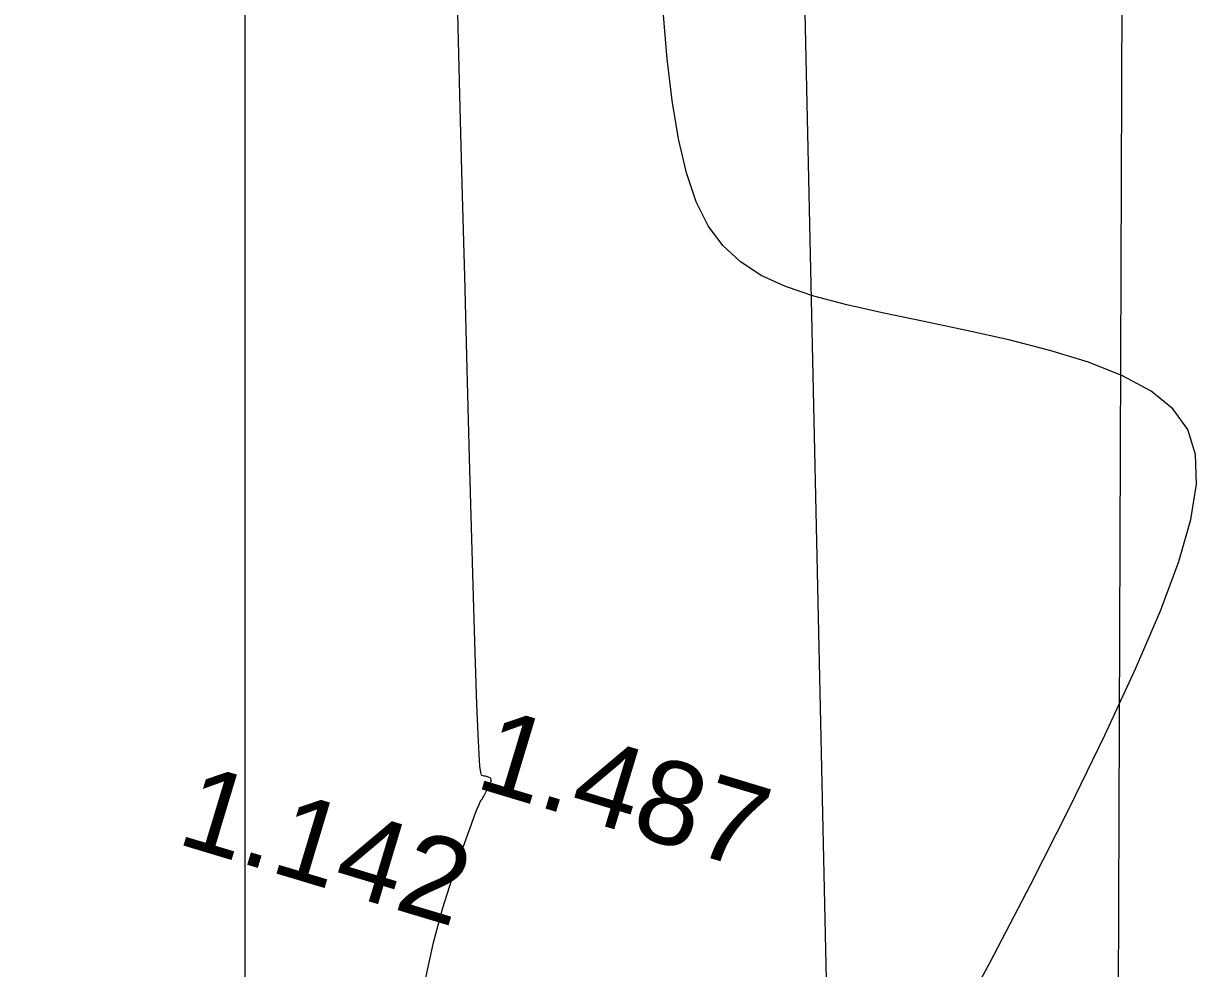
# Model space of a CAD drawing. Header units: millimetres. Extents: x -24439 to 198341, y -52871 to 149926.
# Drawn here: x 139185 to 147622, y 6246 to 13045 of the extents above; entities that cross this region are included whole.
import ezdxf

# ---------------------------------------------------------------- set-up
doc = ezdxf.new("R2010")
doc.units = ezdxf.units.MM
doc.linetypes.add('NET VAN', pattern=[1.06, 0.53, -0.53])
for name, color, linetype, lineweight in [('A-DETL-GENF-2', 9, 'NET VAN', 9), ('A-FLOR', 192, 'Continuous', 9), ('G-IMPT-1', 9, 'Continuous', 9), ('G-IMPT-6', 7, 'Continuous', 9)]:
    doc.layers.add(name, color=color, linetype=linetype, lineweight=lineweight)
doc.styles.add('Arial_1', font='arial_0.ttf', dxfattribs={"height": 600})

# ---------------------------------------------------------------- blocks, each defined once
blk = doc.blocks.new('NCV_TKCS_251209_TONG THE HIEN TRANG SAN DUONG - NCV_TKCS_HIEN TRANG_251209a_dwg-1612995-TKCS_MB ĐỊNH VỊ CAO ĐỘ THIẾT KẾ')
at = {"layer": 'G-IMPT-1', "flags": 128}
for points in [[(563602851.8, 1145093282.1), (563604167, 1145089083), (563606454, 1145082119), (563614466, 1145054358), (563616073, 1145049661), (563620134, 1145037512), (563624300, 1145023443), (563630510, 1145001852), (563634991, 1144986784), (563635712.5, 1144984469.9)], [(563631803.8, 1144993223.8), (563631929.8, 1144993836), (563632048.7, 1144994457.3), (563632156.6, 1144995066.6), (563632249.3, 1144995642.4), (563632322.9, 1144996163.4), (563632373.5, 1144996612.8), (563632398.3, 1144996991.8), (563632394.6, 1144997306.2), (563632359.6, 1144997561.6), (563632290.8, 1144997763.9), (563632185.5, 1144997918.6), (563632041, 1144998031.5), (563631854.6, 1144998108.4), (563631625.7, 1144998154.9), (563631361.8, 1144998176.4), (563631072.5, 1144998177.9), (563630767.3, 1144998164.8), (563630455.8, 1144998142.4), (563630147.5, 1144998115.7), (563629851.9, 1144998090.1), (563629578.7, 1144998070.9), (563629335.1, 1144998062.9), (563629119.5, 1144998070.2), (563628928.2, 1144998096.5), (563628757.3, 1144998145.8), (563628603, 1144998221.7), (563628461.5, 1144998328), (563628329, 1144998468.5), (563628201.6, 1144998646.9), (563628076.3, 1144998865.2), (563627953.1, 1144999116.8), (563627832.6, 1144999393.6), (563627715.8, 1144999687.1)], [(563633795.4, 1144983892.4), (563632842, 1144987228), (563628322, 1145001121), (563621443.2, 1145024145.7), (563617911.8, 1145035632.8), (563612430, 1145053330), (563609036.9, 1145064493.7), (563606296.8, 1145072376.5), (563601696, 1145088856), (563597882, 1145088677), (563595394.2, 1145091035.9)], [(563628081.1, 1144992516.9), (563628056.1, 1144992820.2), (563628048, 1144993078.2), (563628050.7, 1144993293), (563628058.2, 1144993467.1), (563628065.3, 1144993603.3), (563628071.2, 1144993706.2), (563628076.1, 1144993780.8), (563628080.2, 1144993832.3), (563628083.7, 1144993865.9), (563628086.8, 1144993886.5), (563628089.7, 1144993899.3), (563628092.6, 1144993909.4), (563628095.7, 1144993921), (563628099, 1144993934.4), (563628102.2, 1144993949.1), (563628105.4, 1144993964.7), (563628108.4, 1144993980.4), (563628111.2, 1144993995.8), (563628113.5, 1144994010.4), (563628115.4, 1144994023.6), (563628116.7, 1144994035), (563628117.3, 1144994044.6), (563628117.2, 1144994052.6), (563628116.3, 1144994059.1), (563628114.6, 1144994064.2), (563628111.9, 1144994068.1), (563628108.3, 1144994071), (563628103.5, 1144994072.9), (563628097.7, 1144994074.1), (563628091, 1144994074.6), (563628083.7, 1144994074.7), (563628076, 1144994074.4), (563628068.1, 1144994073.8), (563628060.3, 1144994073.1), (563628052.8, 1144994072.5), (563628045.9, 1144994072), (563628039, 1144994074), (563628028.4, 1144994089.5), (563628009.9, 1144994131.7), (563627978.8, 1144994213.9), (563627930.8, 1144994349.3), (563627861.5, 1144994551.1), (563627766.4, 1144994832.6), (563627641, 1144995206.9), (563627483.3, 1144995680.8), (563627299.5, 1144996234.2), (563627098.5, 1144996840.8), (563626888.9, 1144997474.2), (563626679.3, 1144998107.7), (563626478.6, 1144998715.1), (563626295.3, 1144999269.8)]]:
    blk.add_lwpolyline(points, dxfattribs=at)
at = {"layer": 'G-IMPT-6', "char_height": 600, "width": 2511.846, "attachment_point": 1, "line_spacing_factor": 0.941778, "style": 'Arial_1'}
for s, insert in [('1.487', (563628006.9, 1144994575.8)), ('1.142', (563626069, 1144993570.1))]:
    blk.add_mtext(s, dxfattribs=dict(at, insert=insert))
blk = doc.blocks.new('NCV_TKCS_251209_TONG THE HIEN TRANG SAN DUONG - NCV_TKCS_251209_TONG THE HIEN TRANG SAN DUONG-1605292-TKCS_MB ĐỊNH VỊ CAO ĐỘ THIẾT KẾ')
at = {"rotation": 343.2379237072182}
blk.add_blockref('NCV_TKCS_251209_TONG THE HIEN TRANG SAN DUONG - NCV_TKCS_HIEN TRANG_251209a_dwg-1612995-TKCS_MB ĐỊNH VỊ CAO ĐỘ THIẾT KẾ', (-869777547.7, -933796958.8), dxfattribs=at)

msp = doc.modelspace()

# ---------------------------------------------------------------- linework, layer by layer
at = {"layer": 'A-FLOR'}
msp.add_line((140779.3, -3771.3), (140779.3, 77336.3), dxfattribs=at)

# ---------------------------------------------------------------- block references
at = {"layer": 'A-DETL-GENF-2'}
msp.add_blockref('NCV_TKCS_251209_TONG THE HIEN TRANG SAN DUONG - NCV_TKCS_251209_TONG THE HIEN TRANG SAN DUONG-1605292-TKCS_MB ĐỊNH VỊ CAO ĐỘ THIẾT KẾ', (26103.5, 9888.2), dxfattribs=at)

doc.saveas('drawing.dxf')
